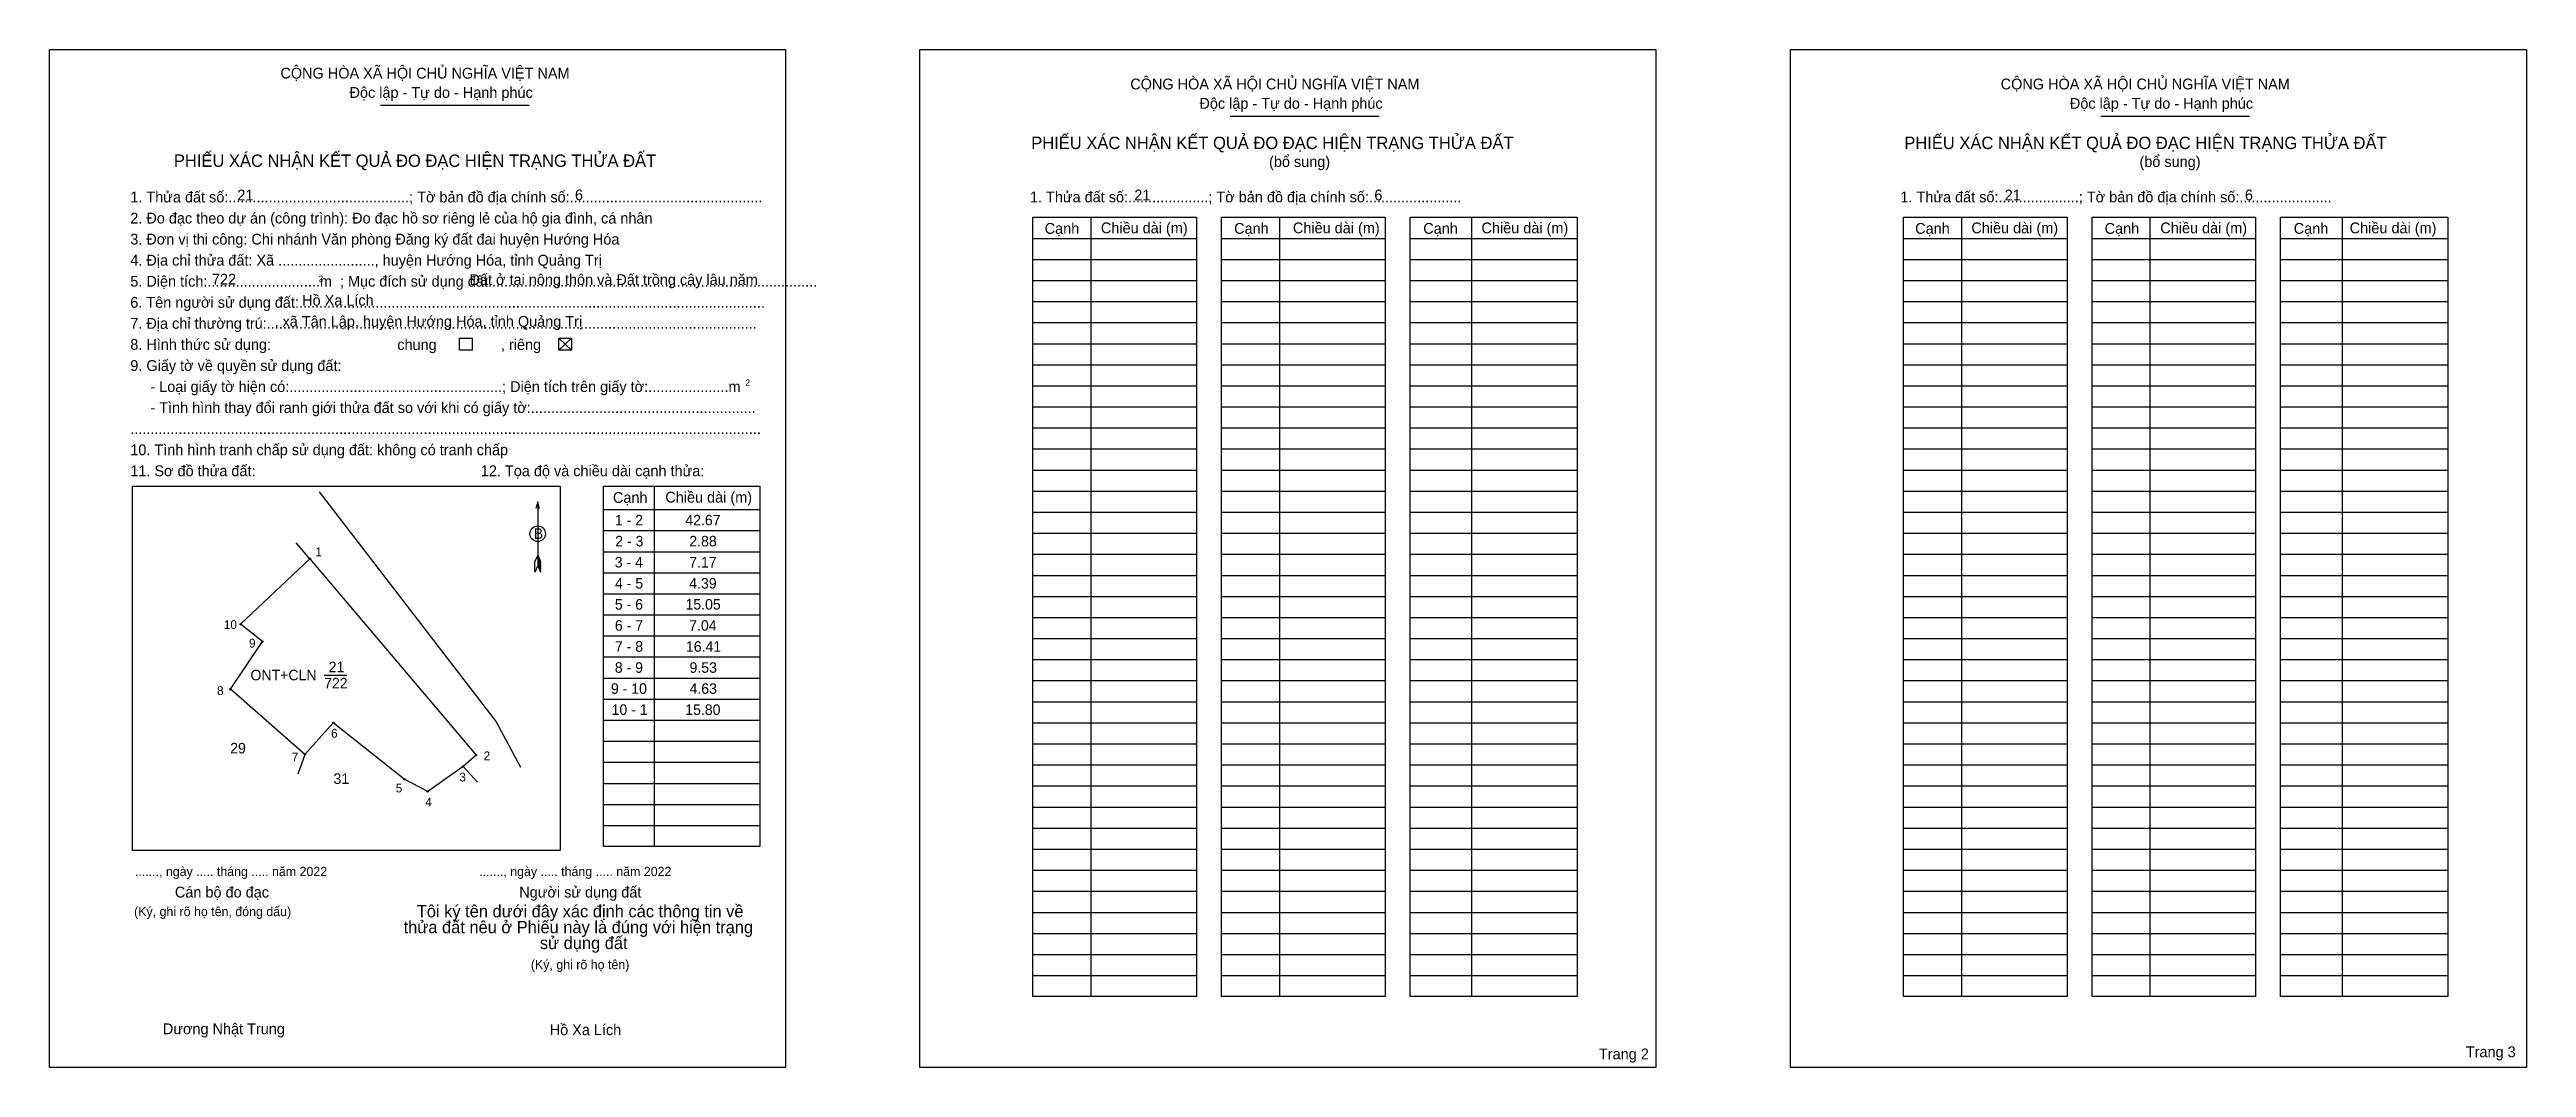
# Model space of a CAD drawing. Extents: x 547377 to 547788, y 1838703 to 1838872.
import ezdxf

# ---------------------------------------------------------------- set-up
doc = ezdxf.new("R2010")
doc.units = 0
for name, color, linetype in [('Level 1', 7, 'Continuous'), ('Level 10', 7, 'Continuous'), ('Level 11', 7, 'Continuous'), ('Level 13', 7, 'Continuous'), ('Level 2', 7, 'Continuous'), ('Level 25', 7, 'Continuous'), ('Level 27', 7, 'Continuous'), ('Level 36', 7, 'Continuous'), ('Level 48', 7, 'Continuous'), ('Level 50', 7, 'Continuous'), ('Level 52', 7, 'Continuous'), ('Level 55', 7, 'Continuous'), ('Level 6', 7, 'Continuous'), ('Level 9', 7, 'Continuous')]:
    doc.layers.add(name, color=color, linetype=linetype)

msp = doc.modelspace()

# ---------------------------------------------------------------- linework, layer by layer
at = {"layer": 'Level 1'}
for p, q in [((547376.74, 1838872), (547376.74, 1838872)), ((547521.1, 1838872), (547521.1, 1838872)), ((547431.62, 1838862.75), (547456.3, 1838862.75)), ((547572.56, 1838860.95), (547597.24, 1838860.95)), ((547716.92, 1838860.95), (547741.61, 1838860.95)), ((547539.84, 1838840.68), (547566.97, 1838840.68)), ((547549.45, 1838844.17), (547549.45, 1838714.93)), ((547571.11, 1838840.68), (547598.24, 1838840.68)), ((547580.72, 1838844.17), (547580.72, 1838714.93)), ((547602.38, 1838840.68), (547630.09, 1838840.68)), ((547612.57, 1838844.17), (547612.57, 1838714.93)), ((547684.21, 1838840.68), (547711.34, 1838840.68)), ((547693.81, 1838844.17), (547693.81, 1838714.93)), ((547715.48, 1838840.68), (547742.61, 1838840.68)), ((547725.08, 1838844.17), (547725.08, 1838714.93)), ((547746.75, 1838840.68), (547774.46, 1838840.68)), ((547756.94, 1838844.17), (547756.94, 1838714.93)), ((547539.84, 1838837.18), (547566.97, 1838837.18)), ((547571.11, 1838837.18), (547598.24, 1838837.18)), ((547602.38, 1838837.18), (547630.09, 1838837.18)), ((547684.21, 1838837.18), (547711.34, 1838837.18)), ((547715.48, 1838837.18), (547742.61, 1838837.18)), ((547746.75, 1838837.18), (547774.46, 1838837.18)), ((547539.84, 1838833.69), (547566.97, 1838833.69)), ((547571.11, 1838833.69), (547598.24, 1838833.69)), ((547602.38, 1838833.69), (547630.09, 1838833.69)), ((547684.21, 1838833.69), (547711.34, 1838833.69)), ((547715.48, 1838833.69), (547742.61, 1838833.69)), ((547746.75, 1838833.69), (547774.46, 1838833.69)), ((547539.84, 1838830.2), (547566.97, 1838830.2)), ((547571.11, 1838830.2), (547598.24, 1838830.2)), ((547602.38, 1838830.2), (547630.09, 1838830.2)), ((547684.21, 1838830.2), (547711.34, 1838830.2)), ((547715.48, 1838830.2), (547742.61, 1838830.2)), ((547746.75, 1838830.2), (547774.46, 1838830.2)), ((547461.2, 1838824.12), (547463.3, 1838822.16)), ((547461.2, 1838822.16), (547463.3, 1838824.12)), ((547539.84, 1838826.7), (547566.97, 1838826.7)), ((547571.11, 1838826.7), (547598.24, 1838826.7)), ((547602.38, 1838826.7), (547630.09, 1838826.7)), ((547684.21, 1838826.7), (547711.34, 1838826.7)), ((547715.48, 1838826.7), (547742.61, 1838826.7)), ((547746.75, 1838826.7), (547774.46, 1838826.7)), ((547539.84, 1838823.21), (547566.97, 1838823.21)), ((547539.84, 1838819.72), (547566.97, 1838819.72)), ((547571.11, 1838823.21), (547598.24, 1838823.21)), ((547571.11, 1838819.72), (547598.24, 1838819.72)), ((547602.38, 1838823.21), (547630.09, 1838823.21)), ((547602.38, 1838819.72), (547630.09, 1838819.72)), ((547684.21, 1838823.21), (547711.34, 1838823.21)), ((547684.21, 1838819.72), (547711.34, 1838819.72)), ((547715.48, 1838823.21), (547742.61, 1838823.21)), ((547715.48, 1838819.72), (547742.61, 1838819.72)), ((547746.75, 1838823.21), (547774.46, 1838823.21)), ((547746.75, 1838819.72), (547774.46, 1838819.72)), ((547539.84, 1838816.23), (547566.97, 1838816.23)), ((547571.11, 1838816.23), (547598.24, 1838816.23)), ((547602.38, 1838816.23), (547630.09, 1838816.23)), ((547684.21, 1838816.23), (547711.34, 1838816.23)), ((547715.48, 1838816.23), (547742.61, 1838816.23)), ((547746.75, 1838816.23), (547774.46, 1838816.23)), ((547539.84, 1838812.73), (547566.97, 1838812.73)), ((547571.11, 1838812.73), (547598.24, 1838812.73)), ((547602.38, 1838812.73), (547630.09, 1838812.73)), ((547684.21, 1838812.73), (547711.34, 1838812.73)), ((547715.48, 1838812.73), (547742.61, 1838812.73)), ((547746.75, 1838812.73), (547774.46, 1838812.73)), ((547539.84, 1838809.24), (547566.97, 1838809.24)), ((547571.11, 1838809.24), (547598.24, 1838809.24)), ((547602.38, 1838809.24), (547630.09, 1838809.24)), ((547684.21, 1838809.24), (547711.34, 1838809.24)), ((547715.48, 1838809.24), (547742.61, 1838809.24)), ((547746.75, 1838809.24), (547774.46, 1838809.24)), ((547539.84, 1838805.75), (547566.97, 1838805.75)), ((547571.11, 1838805.75), (547598.24, 1838805.75)), ((547602.38, 1838805.75), (547630.09, 1838805.75)), ((547684.21, 1838805.75), (547711.34, 1838805.75)), ((547715.48, 1838805.75), (547742.61, 1838805.75)), ((547746.75, 1838805.75), (547774.46, 1838805.75)), ((547390.49, 1838799.58), (547390.49, 1838799.58)), ((547476.99, 1838799.6), (547476.99, 1838739.81)), ((547539.84, 1838802.25), (547566.97, 1838802.25)), ((547571.11, 1838802.25), (547598.24, 1838802.25)), ((547602.38, 1838802.25), (547630.09, 1838802.25)), ((547684.21, 1838802.25), (547711.34, 1838802.25)), ((547715.48, 1838802.25), (547742.61, 1838802.25)), ((547746.75, 1838802.25), (547774.46, 1838802.25)), ((547457.7, 1838796.97), (547457.7, 1838786.4)), ((547468.61, 1838795.7), (547494.52, 1838795.7)), ((547539.84, 1838798.76), (547566.97, 1838798.76)), ((547539.84, 1838795.27), (547566.97, 1838795.27)), ((547571.11, 1838798.76), (547598.24, 1838798.76)), ((547571.11, 1838795.27), (547598.24, 1838795.27)), ((547602.38, 1838798.76), (547630.09, 1838798.76)), ((547602.38, 1838795.27), (547630.09, 1838795.27)), ((547684.21, 1838798.76), (547711.34, 1838798.76)), ((547684.21, 1838795.27), (547711.34, 1838795.27)), ((547715.48, 1838798.76), (547742.61, 1838798.76)), ((547715.48, 1838795.27), (547742.61, 1838795.27)), ((547746.75, 1838798.76), (547774.46, 1838798.76)), ((547746.75, 1838795.27), (547774.46, 1838795.27)), ((547468.61, 1838792.21), (547494.52, 1838792.21)), ((547539.84, 1838791.78), (547566.97, 1838791.78)), ((547571.11, 1838791.78), (547598.24, 1838791.78)), ((547602.38, 1838791.78), (547630.09, 1838791.78)), ((547684.21, 1838791.78), (547711.34, 1838791.78)), ((547715.48, 1838791.78), (547742.61, 1838791.78)), ((547746.75, 1838791.78), (547774.46, 1838791.78)), ((547457.23, 1838785.33), (547457.25, 1838787.07)), ((547457.7, 1838788.15), (547457.25, 1838787.07)), ((547457.7, 1838788.15), (547458.14, 1838787.07)), ((547457.7, 1838788), (547458.14, 1838786.92)), ((547457.7, 1838787.85), (547458.14, 1838786.76)), ((547457.7, 1838787.7), (547458.15, 1838786.61)), ((547457.7, 1838787.54), (547458.15, 1838786.45)), ((547457.7, 1838787.39), (547458.15, 1838786.29)), ((547457.7, 1838787.24), (547458.15, 1838786.14)), ((547457.7, 1838787.08), (547458.16, 1838785.98)), ((547457.7, 1838786.93), (547458.16, 1838785.82)), ((547457.7, 1838786.78), (547458.16, 1838785.66)), ((547458.16, 1838785.33), (547458.14, 1838787.07)), ((547468.61, 1838788.71), (547494.52, 1838788.71)), ((547539.84, 1838788.28), (547566.97, 1838788.28)), ((547571.11, 1838788.28), (547598.24, 1838788.28)), ((547602.38, 1838788.28), (547630.09, 1838788.28)), ((547684.21, 1838788.28), (547711.34, 1838788.28)), ((547715.48, 1838788.28), (547742.61, 1838788.28)), ((547746.75, 1838788.28), (547774.46, 1838788.28)), ((547457.7, 1838786.4), (547457.23, 1838785.33)), ((547457.7, 1838786.63), (547458.16, 1838785.51)), ((547457.7, 1838786.4), (547458.16, 1838785.33)), ((547468.61, 1838785.22), (547494.52, 1838785.22)), ((547539.84, 1838784.79), (547566.97, 1838784.79)), ((547571.11, 1838784.79), (547598.24, 1838784.79)), ((547602.38, 1838784.79), (547630.09, 1838784.79)), ((547684.21, 1838784.79), (547711.34, 1838784.79)), ((547715.48, 1838784.79), (547742.61, 1838784.79)), ((547746.75, 1838784.79), (547774.46, 1838784.79)), ((547468.61, 1838781.73), (547494.52, 1838781.73)), ((547539.84, 1838781.3), (547566.97, 1838781.3)), ((547571.11, 1838781.3), (547598.24, 1838781.3)), ((547602.38, 1838781.3), (547630.09, 1838781.3)), ((547684.21, 1838781.3), (547711.34, 1838781.3)), ((547715.48, 1838781.3), (547742.61, 1838781.3)), ((547746.75, 1838781.3), (547774.46, 1838781.3)), ((547468.61, 1838778.23), (547494.52, 1838778.23)), ((547468.61, 1838774.74), (547494.52, 1838774.74)), ((547539.84, 1838777.8), (547566.97, 1838777.8)), ((547571.11, 1838777.8), (547598.24, 1838777.8)), ((547602.38, 1838777.8), (547630.09, 1838777.8)), ((547684.21, 1838777.8), (547711.34, 1838777.8)), ((547715.48, 1838777.8), (547742.61, 1838777.8)), ((547746.75, 1838777.8), (547774.46, 1838777.8)), ((547468.61, 1838771.25), (547494.52, 1838771.25)), ((547539.84, 1838774.31), (547566.97, 1838774.31)), ((547539.84, 1838770.82), (547566.97, 1838770.82)), ((547571.11, 1838774.31), (547598.24, 1838774.31)), ((547571.11, 1838770.82), (547598.24, 1838770.82)), ((547602.38, 1838774.31), (547630.09, 1838774.31)), ((547602.38, 1838770.82), (547630.09, 1838770.82)), ((547684.21, 1838774.31), (547711.34, 1838774.31)), ((547684.21, 1838770.82), (547711.34, 1838770.82)), ((547715.48, 1838774.31), (547742.61, 1838774.31)), ((547715.48, 1838770.82), (547742.61, 1838770.82)), ((547746.75, 1838774.31), (547774.46, 1838774.31)), ((547746.75, 1838770.82), (547774.46, 1838770.82)), ((547468.61, 1838767.76), (547494.52, 1838767.76)), ((547539.84, 1838767.33), (547566.97, 1838767.33)), ((547571.11, 1838767.33), (547598.24, 1838767.33)), ((547602.38, 1838767.33), (547630.09, 1838767.33)), ((547684.21, 1838767.33), (547711.34, 1838767.33)), ((547715.48, 1838767.33), (547742.61, 1838767.33)), ((547746.75, 1838767.33), (547774.46, 1838767.33)), ((547468.61, 1838764.26), (547494.52, 1838764.26)), ((547539.84, 1838763.83), (547566.97, 1838763.83)), ((547571.11, 1838763.83), (547598.24, 1838763.83)), ((547602.38, 1838763.83), (547630.09, 1838763.83)), ((547684.21, 1838763.83), (547711.34, 1838763.83)), ((547715.48, 1838763.83), (547742.61, 1838763.83)), ((547746.75, 1838763.83), (547774.46, 1838763.83)), ((547468.61, 1838760.77), (547494.52, 1838760.77)), ((547539.84, 1838760.34), (547566.97, 1838760.34)), ((547571.11, 1838760.34), (547598.24, 1838760.34)), ((547602.38, 1838760.34), (547630.09, 1838760.34)), ((547684.21, 1838760.34), (547711.34, 1838760.34)), ((547715.48, 1838760.34), (547742.61, 1838760.34)), ((547746.75, 1838760.34), (547774.46, 1838760.34)), ((547468.61, 1838757.28), (547494.52, 1838757.28)), ((547539.84, 1838756.85), (547566.97, 1838756.85)), ((547571.11, 1838756.85), (547598.24, 1838756.85)), ((547602.38, 1838756.85), (547630.09, 1838756.85)), ((547684.21, 1838756.85), (547711.34, 1838756.85)), ((547715.48, 1838756.85), (547742.61, 1838756.85)), ((547746.75, 1838756.85), (547774.46, 1838756.85)), ((547468.61, 1838753.78), (547494.52, 1838753.78)), ((547468.61, 1838750.29), (547494.52, 1838750.29)), ((547539.84, 1838753.35), (547566.97, 1838753.35)), ((547539.84, 1838749.86), (547566.97, 1838749.86)), ((547571.11, 1838753.35), (547598.24, 1838753.35)), ((547571.11, 1838749.86), (547598.24, 1838749.86)), ((547602.38, 1838753.35), (547630.09, 1838753.35)), ((547602.38, 1838749.86), (547630.09, 1838749.86)), ((547684.21, 1838753.35), (547711.34, 1838753.35)), ((547684.21, 1838749.86), (547711.34, 1838749.86)), ((547715.48, 1838753.35), (547742.61, 1838753.35)), ((547715.48, 1838749.86), (547742.61, 1838749.86)), ((547746.75, 1838753.35), (547774.46, 1838753.35)), ((547746.75, 1838749.86), (547774.46, 1838749.86)), ((547468.61, 1838746.8), (547494.52, 1838746.8)), ((547539.84, 1838746.37), (547566.97, 1838746.37)), ((547571.11, 1838746.37), (547598.24, 1838746.37)), ((547602.38, 1838746.37), (547630.09, 1838746.37)), ((547684.21, 1838746.37), (547711.34, 1838746.37)), ((547715.48, 1838746.37), (547742.61, 1838746.37)), ((547746.75, 1838746.37), (547774.46, 1838746.37)), ((547468.61, 1838743.31), (547494.52, 1838743.31)), ((547539.84, 1838742.88), (547566.97, 1838742.88)), ((547571.11, 1838742.88), (547598.24, 1838742.88)), ((547602.38, 1838742.88), (547630.09, 1838742.88)), ((547684.21, 1838742.88), (547711.34, 1838742.88)), ((547715.48, 1838742.88), (547742.61, 1838742.88)), ((547746.75, 1838742.88), (547774.46, 1838742.88)), ((547461.43, 1838739.14), (547461.43, 1838739.14)), ((547539.84, 1838739.38), (547566.97, 1838739.38)), ((547571.11, 1838739.38), (547598.24, 1838739.38)), ((547602.38, 1838739.38), (547630.09, 1838739.38)), ((547684.21, 1838739.38), (547711.34, 1838739.38)), ((547715.48, 1838739.38), (547742.61, 1838739.38)), ((547746.75, 1838739.38), (547774.46, 1838739.38)), ((547539.84, 1838735.89), (547566.97, 1838735.89)), ((547571.11, 1838735.89), (547598.24, 1838735.89)), ((547602.38, 1838735.89), (547630.09, 1838735.89)), ((547684.21, 1838735.89), (547711.34, 1838735.89)), ((547715.48, 1838735.89), (547742.61, 1838735.89)), ((547746.75, 1838735.89), (547774.46, 1838735.89)), ((547539.84, 1838732.4), (547566.97, 1838732.4)), ((547571.11, 1838732.4), (547598.24, 1838732.4)), ((547602.38, 1838732.4), (547630.09, 1838732.4)), ((547684.21, 1838732.4), (547711.34, 1838732.4)), ((547715.48, 1838732.4), (547742.61, 1838732.4)), ((547746.75, 1838732.4), (547774.46, 1838732.4)), ((547539.84, 1838728.9), (547566.97, 1838728.9)), ((547539.84, 1838725.41), (547566.97, 1838725.41)), ((547571.11, 1838728.9), (547598.24, 1838728.9)), ((547571.11, 1838725.41), (547598.24, 1838725.41)), ((547602.38, 1838728.9), (547630.09, 1838728.9)), ((547602.38, 1838725.41), (547630.09, 1838725.41)), ((547684.21, 1838728.9), (547711.34, 1838728.9)), ((547684.21, 1838725.41), (547711.34, 1838725.41)), ((547715.48, 1838728.9), (547742.61, 1838728.9)), ((547715.48, 1838725.41), (547742.61, 1838725.41)), ((547746.75, 1838728.9), (547774.46, 1838728.9)), ((547746.75, 1838725.41), (547774.46, 1838725.41)), ((547539.84, 1838721.92), (547566.97, 1838721.92)), ((547571.11, 1838721.92), (547598.24, 1838721.92)), ((547602.38, 1838721.92), (547630.09, 1838721.92)), ((547684.21, 1838721.92), (547711.34, 1838721.92)), ((547715.48, 1838721.92), (547742.61, 1838721.92)), ((547746.75, 1838721.92), (547774.46, 1838721.92)), ((547539.84, 1838718.43), (547566.97, 1838718.43)), ((547571.11, 1838718.43), (547598.24, 1838718.43)), ((547602.38, 1838718.43), (547630.09, 1838718.43)), ((547684.21, 1838718.43), (547711.34, 1838718.43)), ((547715.48, 1838718.43), (547742.61, 1838718.43)), ((547746.75, 1838718.43), (547774.46, 1838718.43)), ((547498.8, 1838703.17), (547498.8, 1838703.17)), ((547643.16, 1838703.17), (547643.16, 1838703.17))]:
    msp.add_line(p, q, dxfattribs=at)
for points in [[(547539.84, 1838844.17), (547566.97, 1838844.17), (547566.97, 1838714.93), (547539.84, 1838714.93)], [(547571.11, 1838844.17), (547598.24, 1838844.17), (547598.24, 1838714.93), (547571.11, 1838714.93)], [(547602.38, 1838844.17), (547630.09, 1838844.17), (547630.09, 1838714.93), (547602.38, 1838714.93)], [(547684.21, 1838844.17), (547711.34, 1838844.17), (547711.34, 1838714.93), (547684.21, 1838714.93)], [(547715.48, 1838844.17), (547742.61, 1838844.17), (547742.61, 1838714.93), (547715.48, 1838714.93)], [(547746.75, 1838844.17), (547774.46, 1838844.17), (547774.46, 1838714.93), (547746.75, 1838714.93)], [(547390.49, 1838799.58), (547461.43, 1838799.58), (547461.43, 1838739.14), (547390.49, 1838739.14)], [(547468.61, 1838799.6), (547494.52, 1838799.6), (547494.52, 1838739.81), (547468.61, 1838739.81)]]:
    msp.add_lwpolyline(points, close=True, dxfattribs=at)
msp.add_lwpolyline([(547458, 1838795.85), (547457.7, 1838796.97), (547457.39, 1838795.85)], dxfattribs=at)
msp.add_circle((547457.7, 1838791.69), 1.29, dxfattribs=at)
at = {"layer": 'Level 10'}
msp.add_lwpolyline([(547419.91, 1838787.55), (547447.48, 1838754.98), (547445.33, 1838753.07), (547439.46, 1838748.95), (547435.57, 1838750.98), (547423.78, 1838760.34), (547419.09, 1838755.09), (547406.73, 1838765.89), (547412.05, 1838773.8), (547408.43, 1838776.69)], close=True, dxfattribs=at)
at = {"layer": 'Level 11'}
for centre in [(547419.91, 1838787.55), (547419.91, 1838787.55), (547408.43, 1838776.69), (547412.05, 1838773.8), (547406.73, 1838765.89), (547423.78, 1838760.34), (547419.09, 1838755.09), (547447.48, 1838754.98), (547435.57, 1838750.98), (547445.33, 1838753.07), (547439.46, 1838748.95)]:
    msp.add_circle(centre, 0.116, dxfattribs=at)
at = {"layer": 'Level 2'}
for points in [[(547376.74, 1838872), (547498.8, 1838872), (547498.8, 1838703.17), (547376.74, 1838703.17)], [(547521.1, 1838872), (547643.16, 1838872), (547643.16, 1838703.17), (547521.1, 1838703.17)], [(547665.47, 1838872), (547787.53, 1838872), (547787.53, 1838703.17), (547665.47, 1838703.17)]]:
    msp.add_lwpolyline(points, close=True, dxfattribs=at)
at = {"layer": 'Level 25'}
for p, q in [((547412.05, 1838773.8), (547408.43, 1838776.69)), ((547419.09, 1838755.09), (547406.73, 1838765.89)), ((547435.57, 1838750.98), (547423.78, 1838760.34)), ((547447.48, 1838754.98), (547445.33, 1838753.07))]:
    msp.add_line(p, q, dxfattribs=at)
at = {"layer": 'Level 27'}
for p, q in [((547419.91, 1838787.55), (547417.62, 1838790.18)), ((547419.09, 1838755.09), (547417.93, 1838751.79)), ((547445.33, 1838753.07), (547447.71, 1838750.51))]:
    msp.add_line(p, q, dxfattribs=at)
at = {"layer": 'Level 50'}
for points in [[(547444.71, 1838824.12), (547446.81, 1838824.12), (547446.81, 1838822.16), (547444.71, 1838822.16)], [(547461.2, 1838824.12), (547463.3, 1838824.12), (547463.3, 1838822.16), (547461.2, 1838822.16)]]:
    msp.add_lwpolyline(points, close=True, dxfattribs=at)
at = {"layer": 'Level 9'}
for p, q in [((547421.43, 1838798.64), (547450.83, 1838760.47)), ((547422.28, 1838768.25), (547426.05, 1838768.25)), ((547450.83, 1838760.47), (547454.85, 1838752.96))]:
    msp.add_line(p, q, dxfattribs=at)

# ---------------------------------------------------------------- texts
at = {"layer": 'Level 1'}
for s, height, p in [('CỘNG HÒA XÃ HỘI CHỦ NGHĨA VIỆT NAM', 1.7929, (547415.03, 1838867.18)), ('Độc lập - Tự do - Hạnh phúc', 1.7929, (547426.49, 1838863.98)), ('CỘNG HÒA XÃ HỘI CHỦ NGHĨA VIỆT NAM', 1.7929, (547555.97, 1838865.38)), ('CỘNG HÒA XÃ HỘI CHỦ NGHĨA VIỆT NAM', 1.7929, (547700.33, 1838865.38)), ('Độc lập - Tự do - Hạnh phúc', 1.7929, (547567.44, 1838862.17)), ('Độc lập - Tự do - Hạnh phúc', 1.7929, (547711.8, 1838862.17)), ('PHIẾU XÁC NHẬN KẾT QUẢ ĐO ĐẠC HIỆN TRẠNG THỬA ĐẤT', 2.0492, (547539.55, 1838855.49)), ('PHIẾU XÁC NHẬN KẾT QUẢ ĐO ĐẠC HIỆN TRẠNG THỬA ĐẤT', 2.0492, (547684.34, 1838855.49)), ('PHIẾU XÁC NHẬN KẾT QUẢ ĐO ĐẠC HIỆN TRẠNG THỬA ĐẤT', 2.0492, (547397.36, 1838852.54)), ('(bổ sung)', 1.793, (547578.99, 1838852.51)), ('(bổ sung)', 1.793, (547723.35, 1838852.51)), ('1. Thửa đất số:.............................................; Tờ bản đồ địa chính số:................................................', 1.7929, (547390.13, 1838846.64)), ('1. Thửa đất số:....................; Tờ bản đồ địa chính số:.......................', 1.7929, (547539.34, 1838846.65)), ('1. Thửa đất số:....................; Tờ bản đồ địa chính số:.......................', 1.7929, (547683.7, 1838846.65)), ('2. Đo đạc theo dự án (công trình): Đo đạc hồ sơ riêng lẻ của hộ gia đình, cá nhân', 1.7929, (547390.13, 1838843.14)), ('3. Đơn vị thi công: Chi nhánh Văn phòng Đăng ký đất đai huyện Hướng Hóa', 1.7929, (547390.13, 1838839.65)), ('Cạnh', 1.793, (547541.78, 1838841.43)), ('Chiều dài (m)', 1.7929, (547551.1, 1838841.52)), ('Cạnh', 1.793, (547573.2, 1838841.43)), ('Chiều dài (m)', 1.7929, (547582.95, 1838841.52)), ('Cạnh', 1.793, (547604.57, 1838841.43)), ('Chiều dài (m)', 1.7929, (547614.22, 1838841.52)), ('Cạnh', 1.793, (547686.15, 1838841.43)), ('Chiều dài (m)', 1.7929, (547695.46, 1838841.52)), ('Cạnh', 1.793, (547717.57, 1838841.43)), ('Chiều dài (m)', 1.7929, (547726.8, 1838841.52)), ('Cạnh', 1.793, (547748.93, 1838841.43)), ('Chiều dài (m)', 1.7929, (547758.21, 1838841.52)), ('4. Địa chỉ thửa đất: Xã ........................, huyện Hướng Hóa, tỉnh Quảng Trị', 1.7929, (547390.13, 1838836.16)), ('5. Diện tích:............................m  ; Mục đích sử dụng đất:.................................................................................', 1.7929, (547390.13, 1838832.67)), ('2', 1.02, (547421.34, 1838833.48)), ('6. Tên người sử dụng đất:....................................................................................................................', 1.7929, (547390.13, 1838829.17)), ('7. Địa chỉ thường trú:..........................................................................................................................', 1.7929, (547390.13, 1838825.68)), ('chung                , riêng', 1.7929, (547434.41, 1838822.17)), ('9. Giấy tờ về quyền sử dụng đất:', 1.7929, (547390.13, 1838818.69)), ('     - Loại giấy tờ hiện có:.....................................................; Diện tích trên giấy tờ:....................m', 1.7929, (547390.13, 1838815.2)), ('2', 1.02, (547492.14, 1838816.25)), ('     - Tình hình thay đổi ranh giới thửa đất so với khi có giấy tờ:........................................................', 1.7929, (547390.13, 1838811.71)), ('.............................................................................................................................................................', 1.7929, (547390.13, 1838808.22)), ('10. Tình hình tranh chấp sử dụng đất: không có tranh chấp', 1.7929, (547390.13, 1838804.72)), ('11. Sơ đồ thửa đất:', 1.7929, (547390.13, 1838801.23)), ('12. Tọa độ và chiều dài cạnh thửa:', 1.7929, (547448.27, 1838801.23)), ('Cạnh', 1.793, (547470.18, 1838796.81)), ('Chiều dài (m)', 1.7929, (547478.86, 1838796.86)), ('B', 1.75, (547457.05, 1838790.84)), ('......., ngày ..... tháng ..... năm 2022', 1.5369, (547390.9, 1838734.91)), ('......., ngày ..... tháng ..... năm 2022', 1.5369, (547448, 1838734.91)), ('Người sử dụng đất', 1.7929, (547454.64, 1838731.36)), ('(Ký, ghi rõ họ tên, đóng dấu)', 1.5369, (547390.76, 1838728.27)), ('Cán bộ đo đạc', 1.7929, (547397.53, 1838731.36)), ('Tôi ký tên dưới đây xác định các thông tin về', 2.0374, (547437.64, 1838728.07)), ('thửa đất nêu ở Phiếu này là đúng với hiện trạng', 2.0374, (547435.46, 1838725.43)), ('(Ký, ghi rõ họ tên)', 1.5369, (547456.56, 1838719.47)), ('sử dụng đất', 2.0374, (547458.06, 1838722.81)), ('Dương Nhật Trung', 1.7929, (547395.53, 1838708.69)), ('Trang 2', 1.793, (547633.71, 1838704.52)), ('Trang 3', 1.793, (547777.47, 1838704.87))]:
    msp.add_text(s, height=height, dxfattribs=at).set_placement(p)
at = {"layer": 'Level 13'}
for s, p in [('21', (547423.03, 1838768.72)), ('ONT+CLN', (547410.06, 1838767.38)), ('722', (547422.28, 1838766.04))]:
    msp.add_text(s, height=1.746, dxfattribs=at).set_placement(p)
at = {"layer": 'Level 36'}
for s, p in [('29', (547406.7, 1838755.26)), ('31', (547423.84, 1838750.2))]:
    msp.add_text(s, height=1.746, dxfattribs=at).set_placement(p)
at = {"layer": 'Level 48'}
msp.add_text('8. Hình thức sử dụng:', height=1.793, dxfattribs=at).set_placement((547390.13, 1838822.19))
at = {"layer": 'Level 52'}
for s, p in [('2 - 3', (547470.55, 1838789.59)), ('1 - 2', (547470.49, 1838793.08)), ('42.67', (547482.18, 1838793.08)), ('2.88', (547482.84, 1838789.59)), ('3 - 4', (547470.48, 1838786.09)), ('7.17', (547482.83, 1838786.09)), ('4 - 5', (547470.52, 1838782.6)), ('4.39', (547482.83, 1838782.6)), ('5 - 6', (547470.49, 1838779.11)), ('15.05', (547482.21, 1838779.11)), ('6 - 7', (547470.5, 1838775.61)), ('7.04', (547482.82, 1838775.61)), ('8 - 9', (547470.49, 1838768.63)), ('7 - 8', (547470.51, 1838772.12)), ('16.41', (547482.28, 1838772.12)), ('9.53', (547482.88, 1838768.63)), ('9 - 10', (547469.84, 1838765.14)), ('4.63', (547482.88, 1838765.14)), ('10 - 1', (547469.95, 1838761.64)), ('15.80', (547482.17, 1838761.64))]:
    msp.add_text(s, height=1.746, dxfattribs=at).set_placement(p)
at = {"layer": 'Level 55'}
for s, p in [('1', (547419.89, 1838787.55)), ('10', (547408.39, 1838776.69)), ('9', (547412.03, 1838773.8)), ('8', (547406.71, 1838765.89)), ('6', (547423.76, 1838760.34)), ('7', (547419.07, 1838755.09)), ('2', (547447.46, 1838754.98)), ('5', (547435.55, 1838750.98)), ('3', (547445.31, 1838753.07)), ('4', (547439.44, 1838748.95))]:
    msp.add_text(s, height=0.0582, dxfattribs=at).set_placement(p)
at = {"layer": 'Level 6'}
for s, height, p in [('21', 1.793, (547407.89, 1838846.97)), ('6', 1.79, (547463.88, 1838847)), ('21', 1.793, (547556.64, 1838846.97)), ('6', 1.79, (547596.46, 1838846.98)), ('21', 1.793, (547701, 1838846.97)), ('6', 1.79, (547740.83, 1838846.98)), ('722', 1.793, (547403.67, 1838833.01)), ('Đất ở tại nông thôn và Đất trồng cây lâu năm', 1.793, (547446.39, 1838832.94)), (', xã Tân Lập, huyện Hướng Hóa, tỉnh Quảng Trị', 1.793, (547414.05, 1838826.01)), ('Hồ Xa Lích', 1.793, (547418.63, 1838829.51)), ('Hồ Xa Lích', 1.793, (547459.69, 1838708.53))]:
    msp.add_text(s, height=height, dxfattribs=at).set_placement(p)
at = {"layer": 'Level 9'}
for s, height, p in [('1', 1.46, (547420.83, 1838787.96)), ('10', 1.455, (547405.65, 1838775.89)), ('9', 1.46, (547409.83, 1838772.81)), ('8', 1.46, (547404.52, 1838764.94)), ('6', 1.46, (547423.43, 1838757.87)), ('7', 1.46, (547416.91, 1838753.92)), ('2', 1.46, (547448.73, 1838754.13)), ('5', 1.46, (547434.15, 1838748.79)), ('3', 1.46, (547444.7, 1838750.61)), ('4', 1.46, (547439.07, 1838746.48))]:
    msp.add_text(s, height=height, dxfattribs=at).set_placement(p)

doc.saveas('drawing.dxf')
